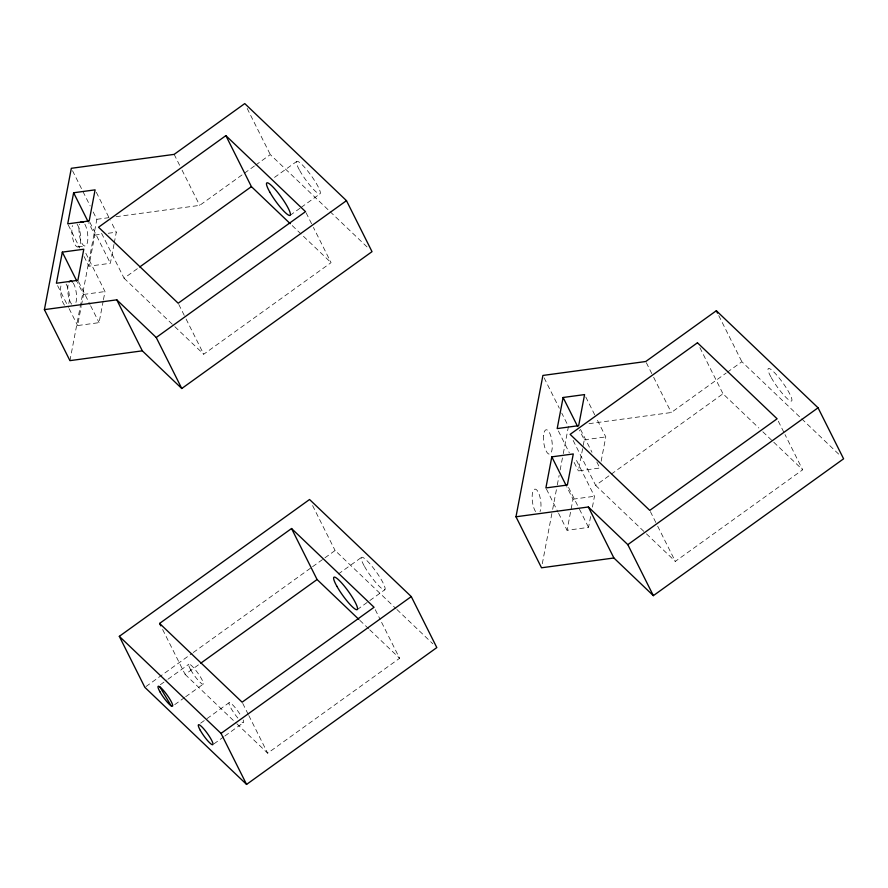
<?xml version="1.0" encoding="UTF-8"?>
<svg xmlns="http://www.w3.org/2000/svg" width="888" height="888" viewBox="0 0 888 888"><rect width="100%" height="100%" fill="white"/><g stroke="black" fill="none" stroke-linecap="round" stroke-linejoin="round"><path stroke-width="0.67" stroke-dasharray="4.44 3.33" d="M69.941 360.639L96.859 219.303L93.207 212.01M103.197 301.021L99.079 322.644L77.6 325.552L81.208 306.626M81.463 305.272L83.516 294.461L77.467 282.362M113.986 244.355L110.378 263.281L88.9 266.2L94.827 235.098L88.767 223.01M103.452 299.667L104.995 291.553L85.614 252.847M114.241 243.012L116.295 232.19L110.845 221.301M542.302 563.714L552.403 510.711M552.658 509.346L557.054 486.247M557.309 484.892L559.129 475.38M560.162 469.941L563.003 454.989M563.269 453.635L568.442 426.451L561.749 413.087M590.609 516.55L588.555 527.372L567.077 530.28L573.004 499.189L566.944 487.09M596.825 461.96L599.855 468.009L578.388 470.918L584.304 439.826L579.464 430.147M592.418 507.092L594.472 496.27L575.091 457.575M601.143 461.249L605.783 436.918L596.692 418.77M116.051 216.694L199.7 205.372L243.401 173.937M244.522 173.127L254.612 165.867M255.722 165.068L270.296 154.59L329.137 210.734M101.576 233.3L124.076 278.233L137.485 268.587M274.547 177.378L296.714 161.438M290.143 215.329L300.111 208.158M301.221 207.359L320.057 193.806M174.847 326.684L203.718 354.234L331.058 262.648L313.42 227.428M145.987 686.535L192.141 653.335M193.262 652.525L311.466 567.51M312.587 566.699L323.843 558.608M324.964 557.797L335.098 550.505L395.926 608.569M160.362 684.704L166.933 679.975M168.032 679.187L188.855 664.213M162.637 629.503L185.137 674.425L198.557 664.779M338.317 574.037L361.516 557.353M174.725 704.628L184.593 697.535M185.681 696.747L203.219 684.137M357.242 609.59L384.859 589.732M200.666 723.176L229.16 702.674A12.277 2.131 54.3 0 1 240.914 715.695M589.01 423.665L671.284 412.52L726.195 373.027M727.316 372.216L741.88 361.738L800.721 417.893M213.93 743.878L223.798 736.785M224.886 735.997L243.523 722.599M573.16 440.448L595.659 485.381L610.189 474.936M611.299 474.125L722.999 393.784L758.84 427.994M236.841 723.775L267.665 753.191L399.6 658.285L380.752 620.645M646.442 533.832L675.313 561.394L802.652 469.796L785.014 434.576M96.859 219.303L110.567 217.438M94.827 235.098L101.532 234.188M108.247 233.278L116.295 232.19M77.978 246.953L85.137 245.976M83.516 294.461L104.995 291.553M584.304 439.826L605.783 436.918M573.004 499.189L594.472 496.27M801.72 418.836L840.603 455.955M762.825 431.79L772.782 441.292M773.781 442.246L802.652 469.796M330.125 211.688L367.022 246.908M595.659 485.381L645.443 532.889M292.23 225.596L331.058 262.648M124.076 278.233L173.859 325.73M396.925 609.512L432.822 643.778M359.829 620.335L368.786 628.87M369.774 629.825L399.6 658.285M185.137 674.425L235.853 722.821M778.321 421.223L784.404 433.366M718.769 315.595L741.88 361.738M699.888 347.641L722.999 393.784M646.353 362.726L653.035 376.09M653.646 377.3L671.284 412.52M650.382 511.599L657.065 524.952M657.675 526.173L675.313 561.394M585.791 397.003L596.092 417.56M580.475 429.304L591.985 452.281M544.122 377.877L559.318 408.236M558.397 431.002L569.297 452.78M574.148 462.448L578.388 470.918M568.564 487.457L578.865 508.014M579.476 509.224L588.555 527.372M546.486 489.155L557.997 512.132M558.608 513.342L567.077 530.28M306.127 212.854L312.82 226.218M247.186 108.436L270.296 154.59M174.159 154.368L179.631 165.29M182.062 170.152L199.7 205.372M375.28 609.712L380.142 619.424M312.598 505.572L335.098 550.505M178.788 304.451L185.481 317.804M186.092 319.025L203.718 354.234M96.315 192.274L110.245 220.091M72.527 170.729L90.165 205.938M89.788 222.167L110.378 263.281M68.309 225.075L79.82 248.052M84.06 256.521L88.9 266.2M78.477 281.529L89.988 304.506M90.598 305.716L99.079 322.644M57.609 285.647L68.52 307.415M69.12 308.624L77.6 325.552M242.735 703.396L248.207 714.329M248.818 715.539L267.665 753.191M243.134 719.924A12.277 2.131 54.3 0 1 240.803 721.156M237.873 718.07A12.277 2.131 54.3 0 1 229.16 702.674M77.145 224.287A12.277 4.151 82.3 0 1 80.508 242.069A12.277 4.151 82.3 0 1 74.492 243.701A12.277 4.151 82.3 0 1 72.439 225.563M64.513 305.183A12.277 4.151 82.3 0 1 60.906 295.06A12.277 4.151 82.3 0 1 61.439 284.016M66.112 284.049A12.277 4.151 82.3 0 1 68.598 304.073M535.564 511.599A12.277 4.151 82.3 0 1 532.445 493.328A12.277 4.151 82.3 0 1 538.794 493.384A12.277 4.151 82.3 0 1 540.015 511.643M71.673 304.207A12.277 4.151 82.3 0 1 68.065 294.083A12.277 4.151 82.3 0 1 68.598 283.039M73.271 283.083A12.277 4.151 82.3 0 1 76.424 294.161A12.277 4.151 82.3 0 1 75.214 304.24M84.837 224.165A12.277 4.151 82.3 0 1 87.501 242.069A12.277 4.151 82.3 0 1 81.319 242.013A12.277 4.151 82.3 0 1 79.742 224.12M299.656 170.441A19.958 3.463 54.3 0 0 319.858 193.917A19.958 3.463 54.3 0 0 305.639 168.509A19.958 3.463 54.3 0 0 299.656 170.441M190.665 669.763A12.277 2.131 54.3 0 0 203.097 684.204A12.277 2.131 54.3 0 0 194.35 668.575A12.277 2.131 54.3 0 0 190.665 669.763M364.457 566.366A19.958 3.463 54.3 0 0 384.671 589.832A19.958 3.463 54.3 0 0 370.44 564.435A19.958 3.463 54.3 0 0 364.457 566.366M771.239 377.589A19.958 3.463 54.3 0 0 791.452 401.065A19.958 3.463 54.3 0 0 777.222 375.657A19.958 3.463 54.3 0 0 771.239 377.589M543.512 435.808A12.277 4.151 82.3 0 0 549.317 454.123A12.277 4.151 82.3 0 0 550.771 435.875A12.277 4.151 82.3 0 0 543.512 435.808"/><path stroke-width="1.33" d="M44.4 309.635L71.318 168.298L174.159 154.368L244.755 103.585L346.475 200.655L372.017 251.659L181.774 388.5L142.313 350.838L116.772 299.833L44.4 309.635L69.941 360.639L142.313 350.838M62.327 252.125L56.399 283.228L77.878 280.319L83.794 249.217L62.327 252.125L76.856 281.163M73.626 192.763L67.71 223.865L89.177 220.957L95.105 189.854L73.626 192.763L88.167 221.8M515.984 516.783L542.901 375.446L645.743 361.516L716.339 310.733L818.059 407.803L843.6 458.807L653.357 595.648L613.897 557.986L588.356 506.981L515.984 516.783L541.525 567.787L613.897 557.986M551.803 456.854L545.887 487.945L567.354 485.037L573.282 453.946L551.803 456.854L566.344 485.88M563.103 397.491L557.187 428.582L578.665 425.674L584.582 394.583L563.103 397.491L577.644 426.518M225.874 135.631L98.535 227.228L178.177 303.23L305.516 211.644L225.874 135.631L251.415 186.635L290.243 223.687M139.716 266.977L251.415 186.635M116.772 299.833L156.233 337.496L346.475 200.655M119.314 636.341L309.557 499.5L411.277 596.581L436.818 647.585L246.575 784.415L144.855 687.345L119.314 636.341L221.034 733.41L246.575 784.415M159.596 623.432L291.541 528.527L374.059 607.281L242.124 702.186L159.596 623.432L160.817 625.851M200.799 663.17L317.083 579.531L358.841 619.38M221.034 733.41L411.277 596.581M588.356 506.981L627.816 544.644L818.059 407.803M159.862 686.879L171.14 705.816M716.339 310.733L717.56 313.164M627.816 544.644L653.357 595.648M291.541 528.527L317.083 579.531M156.233 337.496L181.774 388.5M69.153 281.962A12.277 4.151 82.3 0 1 72.45 281.996M80.664 222.333A12.277 4.151 82.3 0 1 83.483 222.355M697.457 342.779L570.118 434.376L649.772 510.389L777.111 418.792L697.457 342.779M159.973 691.83A12.277 2.131 54.3 0 0 172.416 706.271A12.277 2.131 54.3 0 0 163.658 690.642A12.277 2.131 54.3 0 0 159.973 691.83M336.841 586.224A19.958 3.463 54.3 0 0 357.054 609.701A19.958 3.463 54.3 0 0 342.824 584.293A19.958 3.463 54.3 0 0 336.841 586.224M200.277 730.291A12.277 2.131 54.3 0 0 212.72 744.732A12.277 2.131 54.3 0 0 203.963 729.104A12.277 2.131 54.3 0 0 200.277 730.291M269.73 191.963A19.958 3.463 54.3 0 0 289.943 215.429A19.958 3.463 54.3 0 0 275.724 190.032A19.958 3.463 54.3 0 0 269.73 191.963"/></g></svg>
